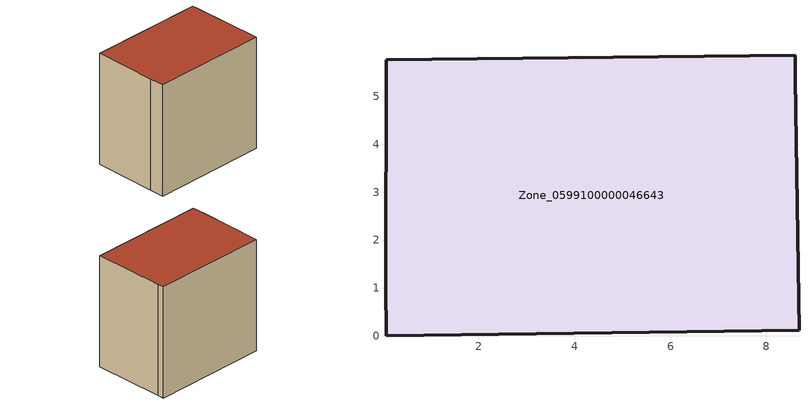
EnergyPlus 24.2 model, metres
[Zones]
Zone_0599100000046643
 floor ground (C_G): 8.6,5.37 8.68,0.12 0.06,0 0.05,1.08 0.06,5.76 8.6,5.86 z0
 wall outside (C_F): 0.06,5.76 0.05,1.08 0.06,0 8.68,0.12 8.6,5.37 8.6,5.86 0.06,5.76 z0:8.23
 roof outside (C_R): 8.68,0.12 8.6,5.37 8.6,5.86 0.06,5.76 0.05,1.08 0.06,0 z8.23
[BUILDING]
Pand.0599100000046643: North Axis=0; Terrain=City; Loads Convergence Tolerance Value=0.04; Temperature Convergence Tolerance Value=0.4; Solar Distribution=FullExterior; Maximum Number of Warmup Days=25; Minimum Number of Warmup Days=1
[Site:Location]
Rotterdam.The.Hague.AP_ZH_NLD Design_Conditions: Latitude=51.96; Longitude=4.45; Time Zone=1; Elevation=-4.5
[SITE:GROUNDTEMPERATURE:BUILDINGSURFACE]
18, 18, 18, 18, 18, 18, 18, 18, 18, 18, 18, 18
[MATERIAL] Thermal Absorptance=0.9; Solar Absorptance=0.7; Visible Absorptance=0.7
Name | Roughness | Thickness | Conductivity | Density | Specific Heat
G.TC.1975-1991 | MediumSmooth | 0.15 | 0.288461 | 540 | 1210
F.TC.1975-1991 | Rough | 0.3 | 0.230769 | 1920 | 840
R.TC.1975-1991 | MediumRough | 0.2 | 0.153846 | 1500 | 1000
[CONSTRUCTION]
C_G: G.TC.1975-1991
C_F: F.TC.1975-1991
C_R: R.TC.1975-1991
[ZONE]
Zone_0599100000046643: Type=1; Multiplier=1; Ceiling Height=Autocalculate; Volume=Autocalculate; Floor Area=autocalculate; Part of Total Floor Area=Yes
[ZONEINFILTRATION:DESIGNFLOWRATE]
Infil_Zone_0599100000046643: Zone or ZoneList or Space or SpaceList=Zone_0599100000046643; Schedule=AlwaysOn; Design Flow Rate Calculation Method=Flow/Area; Flow Rate per Floor Area=0.003; Constant Term Coefficient=1; Temperature Term Coefficient=0; Velocity Term Coefficient=0; Velocity Squared Term Coefficient=0
[HVACTEMPLATE:ZONE:IDEALLOADSAIRSYSTEM]
Zone_0599100000046643: Maximum Heating Supply Air Temperature=50; Minimum Cooling Supply Air Temperature=13; Maximum Heating Supply Air Humidity Ratio=0.0156; Minimum Cooling Supply Air Humidity Ratio=0.0077; Heating Limit=NoLimit; Cooling Limit=NoLimit; Dehumidification Control Type=ConstantSensibleHeatRatio; Cooling Sensible Heat Ratio=0.7; Dehumidification Setpoint=60; Humidification Control Type=None; Humidification Setpoint=30; Outdoor Air Method=None; Outdoor Air Flow Rate per Person=0.00944; Outdoor Air Flow Rate per Zone Floor Area=0; Outdoor Air Flow Rate per Zone=0; Demand Controlled Ventilation Type=None; Outdoor Air Economizer Type=NoEconomizer; Heat Recovery Type=None; Sensible Heat Recovery Effectiveness=0.7; Latent Heat Recovery Effectiveness=0.65
[ZONECONTROL:THERMOSTAT]
ThermostatControl_Zone_0599100000046643: Zone or ZoneList=Zone_0599100000046643; Control Type Schedule=DualSetpointControlType; Control 1=Thermostat_Zone_0599100000046643; Temperature Difference Between Cutout And Setpoint=0
[THERMOSTATSETPOINT:DUALSETPOINT]
Thermostat_Zone_0599100000046643: Heating Setpoint Temperature Schedule=HeatingSetpoint_Zone_0599100000046643; Cooling Setpoint Temperature Schedule=CoolingSetpoint_Zone_0599100000046643
[SCHEDULE:COMPACT]
HeatingSetpoint_Zone_0599100000046643: Through: 12/31, For: AllDays, Until: 24:00, 21
CoolingSetpoint_Zone_0599100000046643: Through: 12/31, For: AllDays, Until: 24:00, 24
DualSetpointControlType: Through: 12/31, For: AllDays, Until: 24:00, 4
AlwaysOn: Through: 12/31, For: AllDays, Until: 24:00, 1
